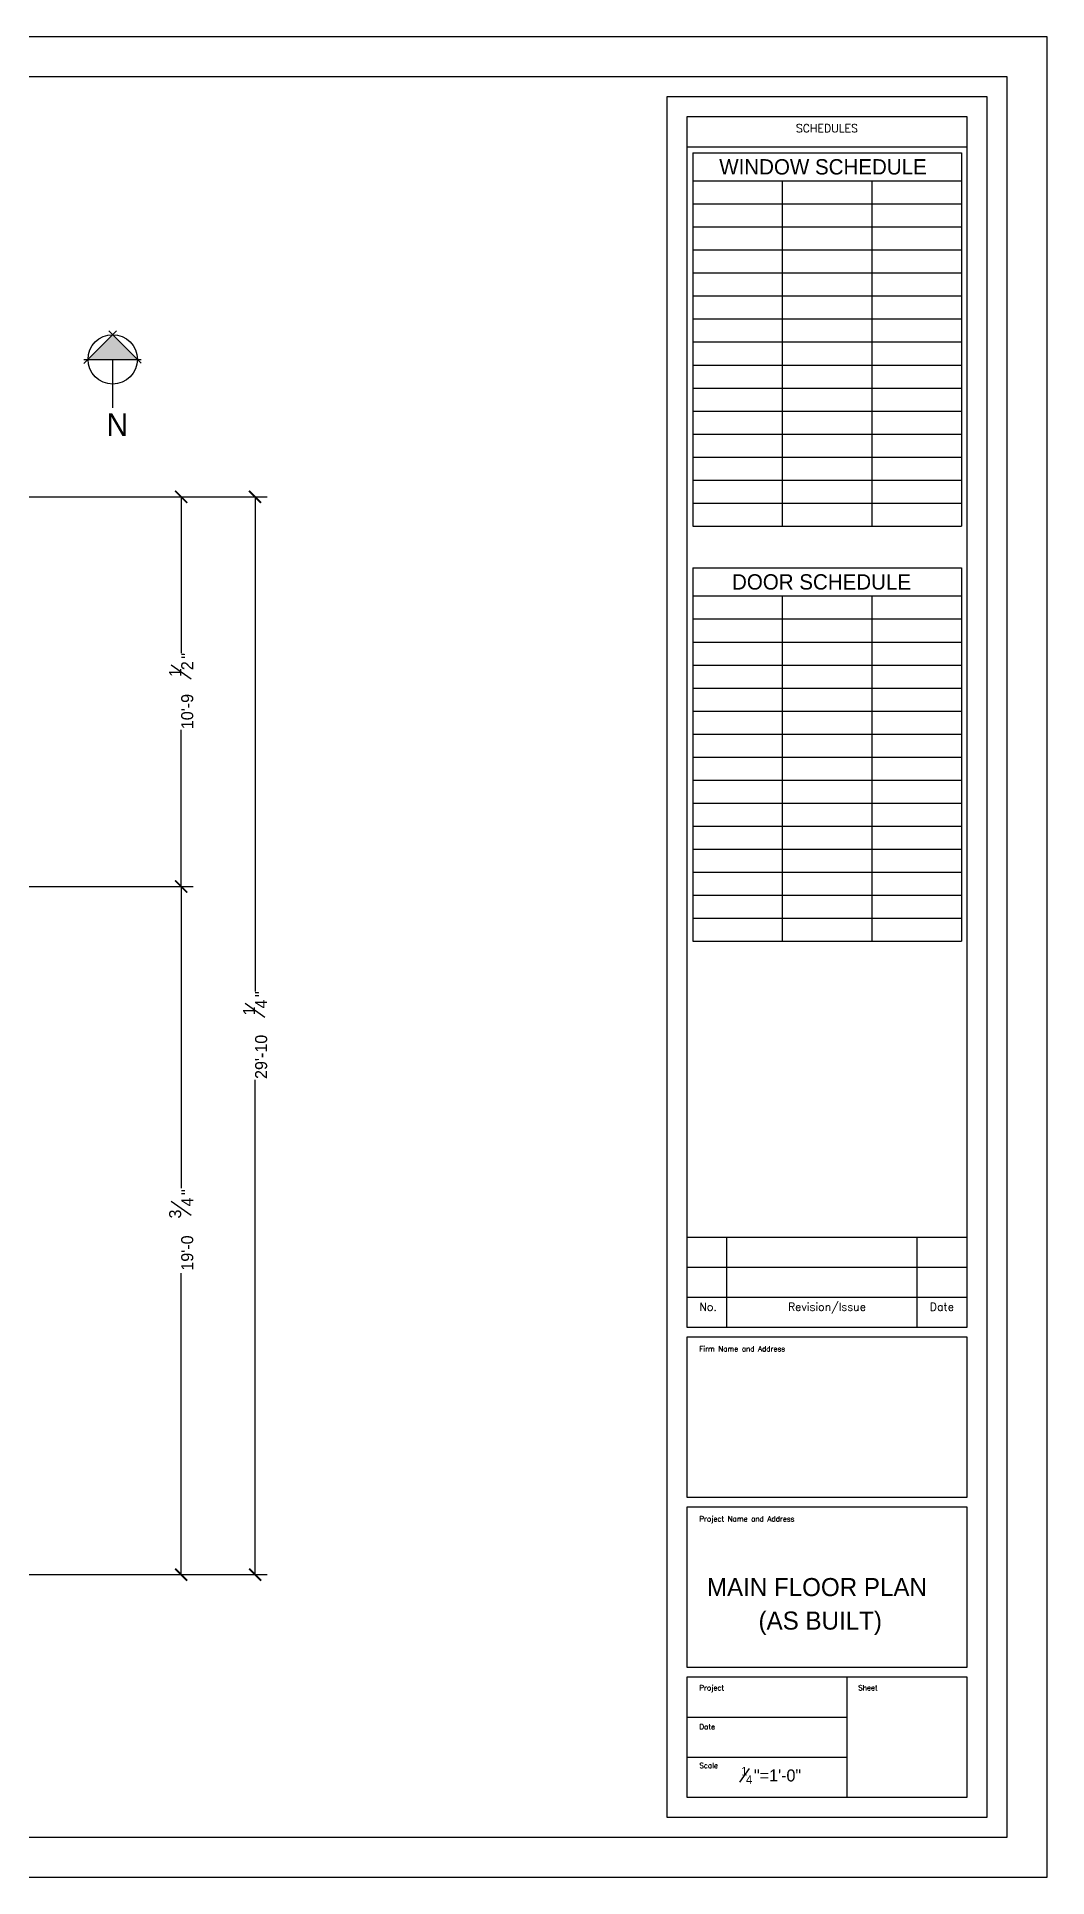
# Model space of a CAD drawing. Extents: x 4717 to 7702, y 2182 to 2878.
# Drawn here: x 5299 to 5634, y 2182 to 2794 of the extents above; entities that cross this region are included whole.
import ezdxf
from ezdxf.enums import TextEntityAlignment as Align

# ---------------------------------------------------------------- set-up
doc = ezdxf.new("R2010")
doc.units = 0
doc.layers.get('0').update_dxf_attribs({"linetype": 'CONTINUOUS'})
doc.layers.get('DEFPOINTS').update_dxf_attribs({"linetype": 'CONTINUOUS'})
doc.layers.add('TEXT_AND_DIM', color=7, linetype='CONTINUOUS')
doc.styles.add('ROMAN', font='romans')
doc.dimstyles.get("Standard").update_dxf_attribs({"dimtxt": 2.5, "dimasz": 2.5, "dimexe": 1.25, "dimexo": 0.625, "dimtad": 1, "dimcen": 2.5, "dimazin": 3, "dimtfac": 1, "dimtmove": 0, "dimatfit": 3})

# ---------------------------------------------------------------- blocks, each defined once
blk = doc.blocks.new('_ARCHTICK')
at = {"color": 0, "linetype": 'BYBLOCK', "const_width": 0.15}
blk.add_lwpolyline([(-0.5, -0.5), (0.5, 0.5)], dxfattribs=at)
blk = doc.blocks.new('*X98')
at = {"layer": 'TEXT_AND_DIM', "color": 0, "linetype": 'CONTINUOUS'}
blk.add_line((5374.36, 2468.29), (5367.81, 2472.88), dxfattribs=at)
for s, p in [('1', (5371.09, 2468.96)), ('"', (5375.09, 2475.06)), ('4', (5375.09, 2471.25)), ("29'-10", (5375.09, 2447.82))]:
    blk.add_text(s, height=4, rotation=90, dxfattribs=at).set_placement(p)
blk = doc.blocks.new('*D3')
at = {"layer": 'DEFPOINTS', "color": 0}
for p in [(5287.17, 2641.33), (5287.17, 2283.07), (5371.09, 2283.07)]:
    blk.add_point(p, dxfattribs=at)
at = {"layer": 'TEXT_AND_DIM', "color": 0}
for p, q in [((5291.17, 2641.33), (5375.09, 2641.33)), ((5371.09, 2641.33), (5371.09, 2476.91)), ((5371.09, 2283.07), (5371.09, 2447.49)), ((5291.17, 2283.07), (5375.09, 2283.07))]:
    blk.add_line(p, q, dxfattribs=at)
at = {"layer": 'TEXT_AND_DIM', "color": 0, "xscale": 4, "yscale": 4, "zscale": 4}
for p, rotation in [((5371.09, 2641.33), 90), ((5371.09, 2283.07), 270)]:
    blk.add_blockref('_ARCHTICK', p, dxfattribs=dict(at, rotation=rotation))
at = {"layer": 'TEXT_AND_DIM', "color": 0}
blk.add_blockref('*X98', (0, 0), dxfattribs=at)
blk = doc.blocks.new('*X110')
at = {"layer": 'TEXT_AND_DIM', "color": 0, "linetype": 'CONTINUOUS'}
blk.add_line((5349.8, 2580.75), (5343.25, 2585.34), dxfattribs=at)
for s, p in [('"', (5350.53, 2587.52)), ('1', (5346.53, 2581.43)), ('2', (5350.53, 2583.71)), ("10'-9", (5350.53, 2564.09))]:
    blk.add_text(s, height=4, rotation=90, dxfattribs=at).set_placement(p)
blk = doc.blocks.new('*D19')
at = {"layer": 'DEFPOINTS', "color": 0}
for p in [(5287.17, 2641.33), (5287.17, 2511.81), (5346.53, 2511.81)]:
    blk.add_point(p, dxfattribs=at)
at = {"layer": 'TEXT_AND_DIM', "color": 0}
for p, q in [((5291.17, 2641.33), (5350.53, 2641.33)), ((5346.53, 2641.33), (5346.53, 2589.31)), ((5346.53, 2511.81), (5346.53, 2563.83)), ((5291.17, 2511.81), (5350.53, 2511.81))]:
    blk.add_line(p, q, dxfattribs=at)
at = {"layer": 'TEXT_AND_DIM', "color": 0, "xscale": 4, "yscale": 4, "zscale": 4}
for p, rotation in [((5346.53, 2641.33), 90), ((5346.53, 2511.81), 270)]:
    blk.add_blockref('_ARCHTICK', p, dxfattribs=dict(at, rotation=rotation))
at = {"layer": 'TEXT_AND_DIM', "color": 0}
blk.add_blockref('*X110', (0, 0), dxfattribs=at)
blk = doc.blocks.new('*X111')
at = {"layer": 'TEXT_AND_DIM', "color": 0, "linetype": 'CONTINUOUS'}
blk.add_line((5349.8, 2402.48), (5343.25, 2407.06), dxfattribs=at)
for s, p in [('"', (5350.53, 2409.25)), ('4', (5350.53, 2405.44)), ('3', (5346.53, 2401.44)), ("19'-0", (5350.53, 2384.1))]:
    blk.add_text(s, height=4, rotation=90, dxfattribs=at).set_placement(p)
blk = doc.blocks.new('*D20')
at = {"layer": 'DEFPOINTS', "color": 0}
for p in [(5287.17, 2511.81), (5287.17, 2283.07), (5346.53, 2283.07)]:
    blk.add_point(p, dxfattribs=at)
at = {"layer": 'TEXT_AND_DIM', "color": 0}
for p, q in [((5291.17, 2511.81), (5350.53, 2511.81)), ((5346.53, 2511.81), (5346.53, 2411.56)), ((5346.53, 2283.07), (5346.53, 2383.31)), ((5291.17, 2283.07), (5350.53, 2283.07))]:
    blk.add_line(p, q, dxfattribs=at)
at = {"layer": 'TEXT_AND_DIM', "color": 0, "xscale": 4, "yscale": 4, "zscale": 4}
for p, rotation in [((5346.53, 2511.81), 90), ((5346.53, 2283.07), 270)]:
    blk.add_blockref('_ARCHTICK', p, dxfattribs=dict(at, rotation=rotation))
at = {"layer": 'TEXT_AND_DIM', "color": 0}
blk.add_blockref('*X111', (0, 0), dxfattribs=at)
blk = doc.blocks.new('*U62')
at = {"layer": 'TEXT_AND_DIM', "linetype": 'CONTINUOUS'}
for points in [[(5323.77, 2687.03), (5315.57, 2687.03), (5323.77, 2695.23)], [(5323.77, 2687.03), (5323.77, 2695.23), (5331.96, 2687.03)]]:
    blk.add_solid(points, dxfattribs=at)
blk = doc.blocks.new('*X63')
at = {"layer": 'TEXT_AND_DIM', "linetype": 'CONTINUOUS'}
blk.add_line((5532.12, 2214.03), (5535.33, 2218.62), dxfattribs=at)
for s, height, p in [('1', 2.8, (5532.59, 2216.32)), ('4', 2.8, (5534.19, 2213.52)), ('"=1\'-0"', 4, (5536.86, 2214.32))]:
    blk.add_text(s, height=height, dxfattribs=at).set_placement(p)
blk = doc.blocks.new('*X64')
at = {"layer": 'TEXT_AND_DIM', "linetype": 'CONTINUOUS'}
for s, p in [('MAIN FLOOR PLAN', (5521.22, 2275.93)), ('(AS BUILT)', (5538.37, 2264.79))]:
    blk.add_text(s, height=6, dxfattribs=at).set_placement(p)
blk = doc.blocks.new('*T57')
at = {"layer": 'DEFPOINTS', "color": 8}
blk.add_line((0, 0), (0, 0), dxfattribs=at)
at = {"layer": 'TEXT_AND_DIM', "color": 0, "linetype": 'BYBLOCK'}
for p, q in [((0, 0), (89.25, 0)), ((0, 0), (0, -124.1)), ((89.25, 0), (89.25, -124.1)), ((0, -9.35), (89.25, -9.35)), ((29.75, -9.35), (29.75, -124.1)), ((59.5, -9.35), (59.5, -124.1)), ((0, -17), (89.25, -17)), ((0, -24.65), (89.25, -24.65)), ((0, -32.3), (89.25, -32.3)), ((0, -39.95), (89.25, -39.95)), ((0, -47.6), (89.25, -47.6)), ((0, -55.25), (89.25, -55.25)), ((0, -62.9), (89.25, -62.9)), ((0, -70.55), (89.25, -70.55)), ((0, -78.2), (89.25, -78.2)), ((0, -85.85), (89.25, -85.85)), ((0, -93.5), (89.25, -93.5)), ((0, -101.15), (89.25, -101.15)), ((0, -108.8), (89.25, -108.8)), ((0, -116.45), (89.25, -116.45)), ((0, -124.1), (89.25, -124.1))]:
    blk.add_line(p, q, dxfattribs=at)
at = {"layer": 'TEXT_AND_DIM', "color": 0, "linetype": 'CONTINUOUS'}
blk.add_text('WINDOW SCHEDULE', height=5.1, dxfattribs=at).set_placement((8.804, -7.225))
blk = doc.blocks.new('*T58')
at = {"layer": 'DEFPOINTS', "color": 8}
blk.add_line((0, 0), (0, 0), dxfattribs=at)
at = {"layer": 'TEXT_AND_DIM', "color": 0, "linetype": 'BYBLOCK'}
for p, q in [((0, 0), (89.25, 0)), ((0, 0), (0, -124.1)), ((89.25, 0), (89.25, -124.1)), ((0, -9.35), (89.25, -9.35)), ((29.75, -9.35), (29.75, -124.1)), ((59.5, -9.35), (59.5, -124.1)), ((0, -17), (89.25, -17)), ((0, -24.65), (89.25, -24.65)), ((0, -32.3), (89.25, -32.3)), ((0, -39.95), (89.25, -39.95)), ((0, -47.6), (89.25, -47.6)), ((0, -55.25), (89.25, -55.25)), ((0, -62.9), (89.25, -62.9)), ((0, -70.55), (89.25, -70.55)), ((0, -78.2), (89.25, -78.2)), ((0, -85.85), (89.25, -85.85)), ((0, -93.5), (89.25, -93.5)), ((0, -101.15), (89.25, -101.15)), ((0, -108.8), (89.25, -108.8)), ((0, -116.45), (89.25, -116.45)), ((0, -124.1), (89.25, -124.1))]:
    blk.add_line(p, q, dxfattribs=at)
at = {"layer": 'TEXT_AND_DIM', "color": 0, "linetype": 'CONTINUOUS'}
blk.add_text('DOOR SCHEDULE', height=5.1, dxfattribs=at).set_placement((13.054, -7.225))

msp = doc.modelspace()

# ---------------------------------------------------------------- linework, layer by layer
for p, q in [((5634.286, 2794.246), (4716.653, 2794.246)), ((5634.286, 2182.491), (5634.286, 2794.246)), ((5620.987, 2780.947), (4729.952, 2780.947)), ((5620.987, 2195.79), (5620.987, 2780.947)), ((5614.337, 2774.297), (5507.945, 2774.297)), ((5507.945, 2774.297), (5507.945, 2202.439)), ((5614.337, 2202.439), (5614.337, 2774.297)), ((5607.688, 2767.648), (5514.595, 2767.648)), ((5514.595, 2767.648), (5514.595, 2365.352)), ((5607.688, 2365.352), (5607.688, 2767.648)), ((5514.595, 2757.673), (5607.688, 2757.673)), ((5514.595, 2395.275), (5607.688, 2395.275)), ((5527.894, 2365.352), (5527.894, 2395.275)), ((5591.064, 2365.352), (5591.064, 2395.275)), ((5514.595, 2385.301), (5607.688, 2385.301)), ((5514.595, 2375.326), (5607.688, 2375.326)), ((5514.595, 2365.352), (5607.688, 2365.352)), ((5607.688, 2362.027), (5514.595, 2362.027)), ((5514.595, 2362.027), (5514.595, 2308.831)), ((5607.688, 2308.831), (5607.688, 2362.027)), ((5514.595, 2308.831), (5607.688, 2308.831)), ((5607.688, 2305.507), (5514.595, 2305.507)), ((5514.595, 2305.507), (5514.595, 2252.31)), ((5607.688, 2252.31), (5607.688, 2305.507)), ((5514.595, 2252.31), (5607.688, 2252.31)), ((5607.688, 2248.986), (5514.595, 2248.986)), ((5514.595, 2248.986), (5514.595, 2209.089)), ((5567.791, 2209.089), (5567.791, 2248.986)), ((5607.688, 2209.089), (5607.688, 2248.986)), ((5514.595, 2235.687), (5567.791, 2235.687)), ((5514.595, 2222.388), (5567.791, 2222.388)), ((5514.595, 2209.089), (5607.688, 2209.089)), ((5507.945, 2202.439), (5614.337, 2202.439)), ((4729.952, 2195.79), (5620.987, 2195.79)), ((4716.653, 2182.491), (5634.286, 2182.491))]:
    msp.add_line(p, q)
at = {"layer": 'TEXT_AND_DIM'}
for p, q in [((5325.043, 2696.506), (5314.235, 2685.698)), ((5322.474, 2696.519), (5333.195, 2685.799)), ((5314.142, 2687.032), (5333.275, 2687.032)), ((5323.708, 2687.032), (5323.708, 2670.902))]:
    msp.add_line(p, q, dxfattribs=at)
msp.add_circle((5323.765, 2687.032), 8.196, dxfattribs=at)

# ---------------------------------------------------------------- block references
for name, p in [('*T57', (5516.513, 2755.702)), ('*U62', (0, 0)), ('*T58', (5516.513, 2617.725)), ('*X64', (0, 0)), ('*X63', (0, 0))]:
    msp.add_blockref(name, p, dxfattribs=at)

# ---------------------------------------------------------------- texts
at = {"style": 'ROMAN'}
for s, p in [('SCHEDULES', (5561.096, 2762.536)), ('Revision/Issue', (5561.096, 2370.762)), ('No.', (5521.606, 2370.762)), ('Date', (5599.278, 2370.762))]:
    msp.add_text(s, height=2.6598, dxfattribs=at).set_placement(p, align=Align.CENTER)
for s, height, p in [('Firm Name and Address', 1.72887, (5518.728, 2357.269)), ('Project Name and Address', 1.72887, (5518.728, 2300.748)), ('Project', 1.7289, (5518.728, 2244.586)), ('Sheet', 1.7289, (5571.512, 2244.586)), ('Date', 1.7289, (5518.728, 2231.668)), ('Scale', 1.7289, (5518.728, 2218.749))]:
    msp.add_text(s, height=height, dxfattribs=at).set_placement(p)
at = {"layer": 'TEXT_AND_DIM', "linetype": 'CONTINUOUS'}
msp.add_text('N', height=7.5, dxfattribs=at).set_placement((5321.709, 2661.56))

# ---------------------------------------------------------------- dimensions: what is measured, and where the dimension line sits
at = {"layer": 'TEXT_AND_DIM'}
for base, p1, p2, picture, middle in [((5371.085, 2283.067), (5287.171, 2641.335), (5287.171, 2283.067), '*D3', (5371.085, 2462.201)), ((5346.527, 2511.807), (5287.171, 2641.335), (5287.171, 2511.807), '*D19', (5346.527, 2576.571)), ((5346.527, 2283.067), (5287.171, 2511.807), (5287.171, 2283.067), '*D20', (5346.527, 2397.437))]:
    dim = msp.add_linear_dim(base=base, p1=p1, p2=p2, angle=90, dimstyle='Standard', dxfattribs=at)
    dim.commit()
    dim.dimension.update_dxf_attribs({"geometry": picture, "text_midpoint": middle})

doc.saveas('drawing.dxf')
